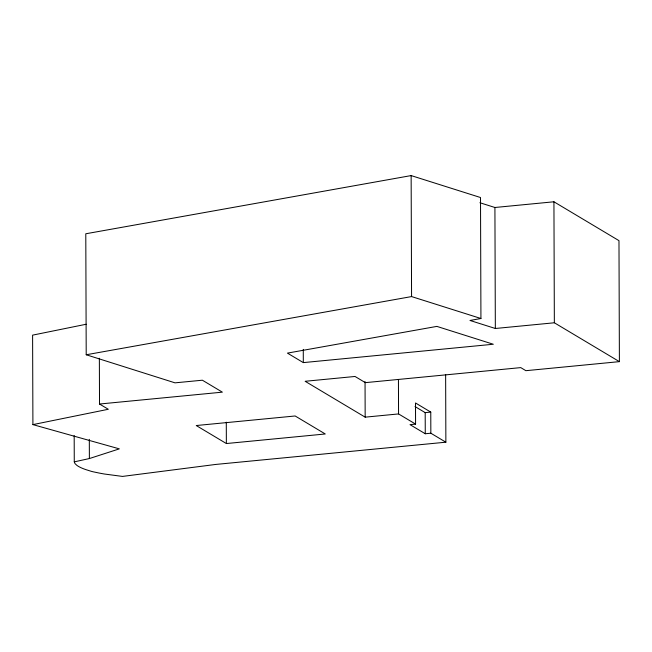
<?xml version="1.0" encoding="UTF-8"?>
<svg xmlns="http://www.w3.org/2000/svg" width="652" height="652" viewBox="0 0 652 652"><rect width="100%" height="100%" fill="white"/><g stroke="black" fill="none" stroke-linecap="round" stroke-linejoin="round"><path stroke-width="0.98" d="M445.634 374.435L445.87 442.195L215.771 464.436L122.486 476.416L104.23 473.996A159.121 37.686 -0.2 0 1 98.851 472.993L92.967 471.755A36.186 8.574 -0.2 0 1 90.938 471.217L85.795 469.595A68.77 16.284 -0.2 0 1 76.903 465.381L75.021 463.629L74.271 461.861L89.381 458.552L119.34 448.861L32.91 424.615L32.6 335.144L86.17 324.248M32.91 424.615L108.313 409.277L99.52 404.028L99.357 358.274M479.896 202.739L494.917 207.491L553.931 201.786L618.976 240.653L619.4 361.64L554.355 322.781L495.341 328.486L469.994 320.466L480.931 318.51L480.508 197.523L411.143 175.584L85.787 233.775L86.211 354.761L175.021 382.846L202.373 380.206L222.373 392.154L99.52 404.028M86.211 354.761L411.567 296.578L480.931 318.51M303.319 362.61L493.303 344.248L436.864 326.391L287.434 353.115L303.319 362.61L303.27 349.39M619.4 361.64L525.887 370.686L520.761 367.614L365.364 382.642L355.03 376.465L305.136 381.29L365.169 417.158L398.559 413.93L415.577 424.093L415.503 402.977L430.768 412.097L430.842 433.213L445.87 442.195M415.014 406.555L425.194 412.635L430.768 412.097M415.577 424.093L410.002 424.631L425.267 433.751L430.842 433.213M226.366 443.539L325.275 433.979L295.144 415.976L196.236 425.536L226.366 443.539L226.285 422.186M553.931 201.786L554.355 322.781M494.917 207.491L495.341 328.486M425.194 412.635L425.267 433.751M411.143 175.584L411.567 296.578M398.437 379.545L398.559 413.93M365.047 381.567L365.169 417.158M89.316 439.342L89.381 458.552M74.181 435.569L74.271 461.861"/></g></svg>
